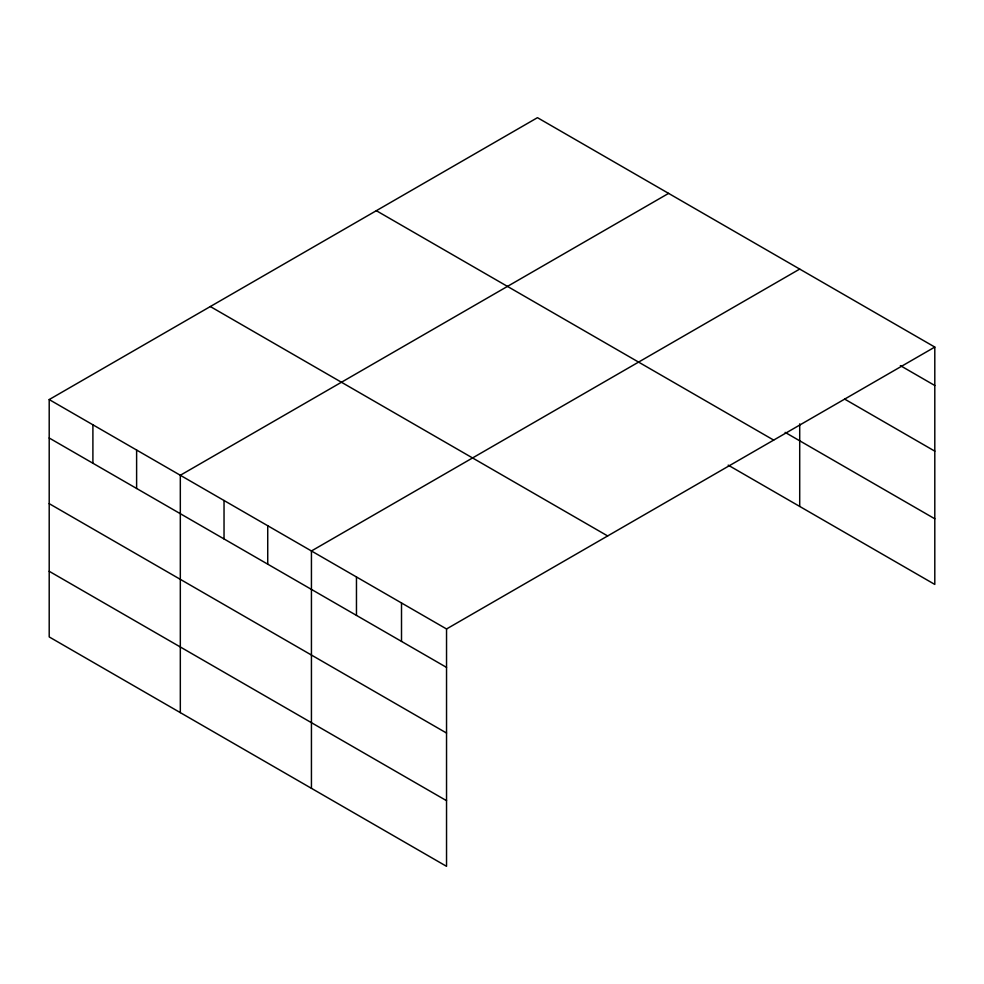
<?xml version="1.0" encoding="UTF-8"?>
<svg xmlns="http://www.w3.org/2000/svg" width="984" height="984" viewBox="0 0 984 984"><rect width="100%" height="100%" fill="white"/><g stroke="black" fill="none" stroke-linecap="round" stroke-linejoin="round"><path stroke-width="1.48" d="M728.185 465.137L934.8 584.434L934.8 347.069L537.461 117.674L49.2 399.566L49.2 636.931L446.539 866.326L446.539 628.973L49.2 399.566M668.591 193.381L180.318 475.272L180.318 712.625M799.709 269.075L311.436 550.978L311.436 788.332M446.539 628.973L934.8 347.069M900.36 365.618L934.8 385.507M844.739 399.147L934.8 451.152M785.134 432.382L934.8 518.789M376.343 210.699L773.67 440.094M210.33 306.541L607.657 535.948M49.2 438.003L446.539 667.398M49.2 503.648L446.539 733.043M49.2 571.286L446.539 800.681M799.709 423.883L799.709 506.428M401.509 602.971L401.509 641.408M356.466 576.968L356.466 615.406M267.734 525.739L267.734 564.176M224.032 500.512L224.032 538.937M136.616 450.032L136.616 488.47M92.902 424.805L92.902 463.23"/></g></svg>
